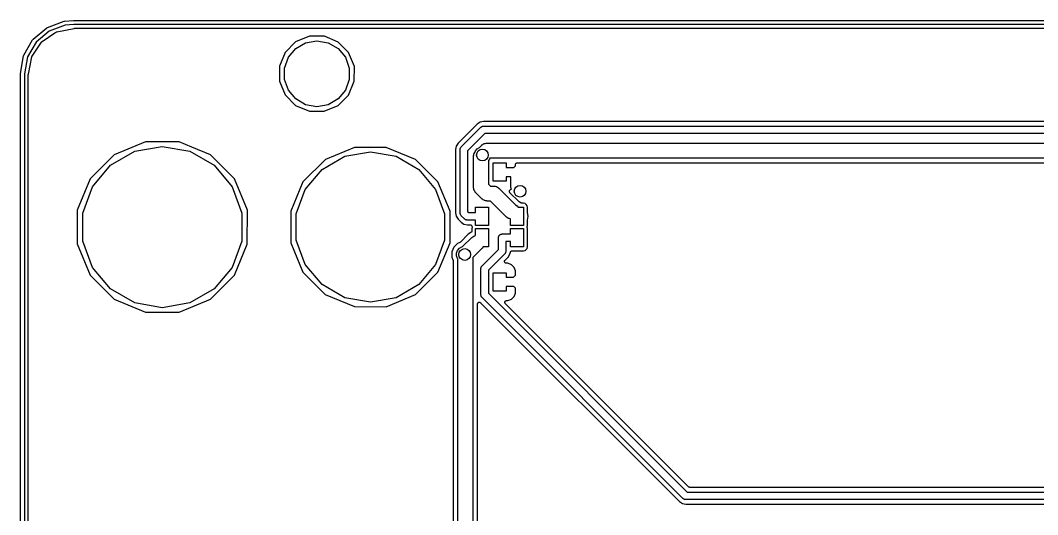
# Model space of a CAD drawing. Extents: x 51 to 137, y -158 to -25.
# Drawn here: x 50.7 to 105.8, y -52.1 to -25.3 of the extents above; entities that cross this region are included whole.
import ezdxf

# ---------------------------------------------------------------- set-up
doc = ezdxf.new("R2010")
doc.units = 0
doc.header["$MEASUREMENT"] = 0
doc.layers.add('BLACK', color=7, linetype='CONTINUOUS')

msp = doc.modelspace()

# ---------------------------------------------------------------- linework, layer by layer
at = {"layer": 'Black'}
for p, q in [((52.1516, -25.6652), (53.0592, -25.3348)), ((53.0592, -25.3348), (53.0739, -25.3323)), ((53.0739, -25.3323), (53.0884, -25.3284)), ((53.0884, -25.3284), (53.5713, -25.2861)), ((53.5713, -25.2861), (53.5763, -25.2866)), ((53.5763, -25.2866), (53.5813, -25.2857)), ((53.5813, -25.2857), (133.619, -25.2857)), ((51.3772, -26.306), (52.1172, -25.6851)), ((52.2487, -25.8731), (51.5396, -26.4681)), ((52.1172, -25.6851), (52.1516, -25.6652)), ((53.1233, -25.5548), (52.2487, -25.8731)), ((52.5629, -25.9629), (52.624, -25.922)), ((52.624, -25.922), (52.6261, -25.9211)), ((52.6261, -25.9211), (52.6278, -25.9196)), ((52.6278, -25.9196), (52.6422, -25.914)), ((52.6422, -25.914), (52.6563, -25.9078)), ((52.6563, -25.9078), (52.6586, -25.9077)), ((52.6586, -25.9077), (52.6606, -25.9068)), ((52.6606, -25.9068), (53.6028, -25.7195)), ((53.5863, -25.5143), (53.1233, -25.5548)), ((133.609, -25.5143), (53.5863, -25.5143)), ((53.6028, -25.7195), (53.6127, -25.7192)), ((53.6127, -25.7192), (53.6226, -25.7175)), ((53.6226, -25.7175), (133.578, -25.7175)), ((50.8687, -27.1729), (51.3517, -26.3364)), ((51.5396, -26.4681), (51.0768, -27.2697)), ((51.322, -27.224), (51.8323, -26.4603)), ((51.3517, -26.3364), (51.3772, -26.306)), ((51.8323, -26.4603), (51.8338, -26.4587)), ((51.8338, -26.4587), (51.8348, -26.4567)), ((51.8348, -26.4567), (51.846, -26.446)), ((51.846, -26.446), (51.8567, -26.4348)), ((51.8567, -26.4348), (51.8587, -26.4338)), ((51.8587, -26.4338), (51.8603, -26.4323)), ((51.8603, -26.4323), (52.5629, -25.9629)), ((52.5629, -25.9629), (52.5629, -25.9629)), ((65.6144, -26.4576), (65.0423, -27.0288)), ((66.3615, -26.1489), (65.6144, -26.4576)), ((66.1535, -26.5041), (66.7639, -26.3965)), ((67.1699, -26.1497), (66.3615, -26.1489)), ((66.7639, -26.3965), (67.3743, -26.5041)), ((67.9164, -26.4597), (67.1699, -26.1497)), ((68.4875, -27.0318), (67.9164, -26.4597)), ((65.0423, -27.0288), (64.7323, -27.7753)), ((65.2182, -27.2889), (65.6167, -26.8141)), ((65.6167, -26.8141), (66.1535, -26.5041)), ((67.3743, -26.5041), (67.9111, -26.8141)), ((67.9111, -26.8141), (68.3096, -27.2889)), ((50.6874, -28.1615), (50.8552, -27.2102)), ((50.8552, -27.2102), (50.8687, -27.1729)), ((50.8552, -27.2102), (50.8552, -27.2102)), ((51.0768, -27.2697), (50.9143, -28.1913)), ((51.1195, -28.2028), (51.3068, -27.2606)), ((51.3068, -27.2606), (51.3077, -27.2586)), ((51.3077, -27.2586), (51.3078, -27.2563)), ((51.3078, -27.2563), (51.314, -27.2422)), ((51.314, -27.2422), (51.3196, -27.2278)), ((51.3196, -27.2278), (51.3211, -27.2261)), ((51.3211, -27.2261), (51.322, -27.224)), ((65.0062, -27.8714), (65.2182, -27.2889)), ((68.3096, -27.2889), (68.5216, -27.8714)), ((68.7963, -27.7789), (68.4875, -27.0318)), ((64.7323, -27.7753), (64.7315, -28.5837)), ((65.0062, -28.4912), (65.0062, -27.8714)), ((68.5216, -27.8714), (68.5216, -28.4912)), ((68.7955, -28.5873), (68.7963, -27.7789)), ((50.6857, -28.1813), (50.6874, -28.1715)), ((50.6857, -119.921), (50.6857, -28.1813)), ((50.6874, -28.1715), (50.6874, -28.1615)), ((50.9143, -28.1913), (50.9143, -119.916)), ((51.1175, -28.2226), (51.1192, -28.2127)), ((51.1175, -119.88), (51.1175, -28.2226)), ((51.1192, -28.2127), (51.1195, -28.2028)), ((64.7315, -28.5837), (65.0402, -29.3308)), ((65.2182, -29.0737), (65.0062, -28.4912)), ((68.5216, -28.4912), (68.3096, -29.0737)), ((68.4855, -29.3338), (68.7955, -28.5873)), ((65.6167, -29.5485), (65.2182, -29.0737)), ((68.3096, -29.0737), (67.9111, -29.5485)), ((65.0402, -29.3308), (65.6114, -29.9029)), ((66.1535, -29.8585), (65.6167, -29.5485)), ((67.9111, -29.5485), (67.3743, -29.8585)), ((67.9134, -29.9049), (68.4855, -29.3338)), ((65.6114, -29.9029), (66.3579, -30.2129)), ((66.7639, -29.9661), (66.1535, -29.8585)), ((66.3579, -30.2129), (67.1663, -30.2137)), ((67.3743, -29.8585), (66.7639, -29.9661)), ((67.1663, -30.2137), (67.9134, -29.9049)), ((75.6209, -30.803), (75.4647, -30.9074)), ((75.8051, -30.7664), (75.6209, -30.803)), ((119.604, -30.7664), (75.8051, -30.7664)), ((75.4647, -30.9074), (74.4201, -31.952)), ((74.5926, -32.1387), (75.6514, -31.0799)), ((75.8793, -31.4268), (74.9395, -32.3666)), ((75.6514, -31.0799), (75.6587, -31.0748)), ((75.6587, -31.0748), (75.6645, -31.0679)), ((75.6645, -31.0679), (75.6875, -31.0547)), ((75.6875, -31.0547), (75.7092, -31.0394)), ((75.7092, -31.0394), (75.7179, -31.0371)), ((75.7179, -31.0371), (75.7256, -31.0327)), ((75.7256, -31.0327), (75.7518, -31.028)), ((75.7518, -31.028), (75.7774, -31.0212)), ((75.7774, -31.0212), (75.7863, -31.022)), ((75.7863, -31.022), (75.7951, -31.0204)), ((75.7951, -31.0204), (119.614, -31.0204)), ((119.53, -31.4268), (75.8793, -31.4268)), ((57.4714, -31.8787), (55.7764, -32.5791)), ((59.3054, -31.8803), (57.4714, -31.8787)), ((59.9864, -32.1631), (59.3054, -31.8803)), ((74.4201, -31.952), (74.3157, -32.1082)), ((75.7628, -32.0136), (75.8062, -31.9832)), ((75.8062, -31.9832), (75.8235, -31.9785)), ((75.8235, -31.9785), (75.839, -31.9696)), ((75.839, -31.9696), (75.8913, -31.9604)), ((75.8913, -31.9604), (75.9426, -31.9466)), ((75.9426, -31.9466), (75.9604, -31.9482)), ((75.9604, -31.9482), (75.978, -31.9451)), ((75.978, -31.9451), (108.28, -31.9451)), ((55.5737, -33.1399), (56.8888, -32.3806)), ((56.8888, -32.3806), (58.3844, -32.1169)), ((58.3844, -32.1169), (59.88, -32.3806)), ((59.88, -32.3806), (61.1951, -33.1399)), ((60.9992, -32.5836), (59.9864, -32.1631)), ((68.7963, -32.1773), (67.2243, -32.8268)), ((68.2718, -32.6561), (69.6671, -32.4101)), ((68.812, -32.1709), (68.7963, -32.1773)), ((70.5298, -32.1724), (68.812, -32.1709)), ((69.6671, -32.4101), (71.0624, -32.6561)), ((72.1162, -32.8311), (70.5298, -32.1724)), ((74.3157, -32.1082), (74.2791, -32.2924)), ((74.2791, -32.2924), (74.2791, -35.7224)), ((74.5331, -32.2824), (74.5347, -32.2736)), ((74.5331, -35.7324), (74.5331, -32.2824)), ((74.5339, -32.2647), (74.5407, -32.2391)), ((74.5347, -32.2736), (74.5339, -32.2647)), ((74.5407, -32.2391), (74.5454, -32.2129)), ((74.5454, -32.2129), (74.5498, -32.2052)), ((74.5498, -32.2052), (74.5521, -32.1965)), ((74.5521, -32.1965), (74.5674, -32.1748)), ((74.5674, -32.1748), (74.5806, -32.1518)), ((74.5806, -32.1518), (74.5875, -32.146)), ((74.5875, -32.146), (74.5926, -32.1387)), ((74.9395, -32.3666), (74.9395, -35.6482)), ((75.27, -32.5817), (75.2792, -32.5294)), ((75.2792, -32.5294), (75.2881, -32.5139)), ((75.2881, -32.5139), (75.2928, -32.4966)), ((75.2928, -32.4966), (75.3232, -32.4532)), ((75.3232, -32.4532), (75.3266, -32.4473)), ((75.3266, -32.4473), (75.3575, -32.3625)), ((75.3575, -32.3625), (75.4571, -32.2438)), ((75.4571, -32.2438), (75.5846, -32.1702)), ((75.5846, -32.1702), (75.6906, -32.0641)), ((75.6906, -32.0641), (75.7053, -32.0539)), ((75.7053, -32.0539), (75.7168, -32.0402)), ((75.7168, -32.0402), (75.7628, -32.0136)), ((55.7764, -32.5791), (54.4784, -33.8748)), ((62.2949, -33.8816), (60.9992, -32.5836)), ((67.2243, -32.8268), (66.0086, -34.0405)), ((67.0448, -33.3645), (68.2718, -32.6561)), ((71.0624, -32.6561), (72.2894, -33.3645)), ((73.3299, -34.0468), (72.1162, -32.8311)), ((75.2547, -32.6684), (75.2578, -32.6508)), ((75.2547, -34.3317), (75.2547, -32.6684)), ((75.2562, -32.633), (75.27, -32.5817)), ((75.2578, -32.6508), (75.2562, -32.633)), ((76.1303, -32.8087), (76.0675, -32.8836)), ((76.0675, -32.8836), (76.0675, -34.1634)), ((76.1488, -32.7579), (76.1303, -32.8087)), ((108.112, -32.7579), (76.1488, -32.7579)), ((76.3219, -34.0131), (76.3219, -33.0123)), ((76.3219, -33.0123), (77.0229, -33.0123)), ((77.0229, -33.0123), (77.0229, -33.2587)), ((77.5325, -33.0959), (77.5355, -33.0875)), ((77.5325, -33.1047), (77.5325, -33.0959)), ((77.5355, -33.0875), (77.537, -33.0788)), ((77.537, -33.0788), (77.5415, -33.0711)), ((77.5415, -33.0711), (77.5445, -33.0627)), ((77.5445, -33.0627), (77.5502, -33.0559)), ((77.5502, -33.0559), (77.5547, -33.0482)), ((77.5547, -33.0482), (77.5615, -33.0425)), ((77.5615, -33.0425), (77.5672, -33.0357)), ((77.5672, -33.0357), (77.5749, -33.0312)), ((77.5749, -33.0312), (77.5817, -33.0255)), ((77.5817, -33.0255), (77.5901, -33.0225)), ((77.5901, -33.0225), (77.5978, -33.018)), ((77.5978, -33.018), (77.6065, -33.0165)), ((77.6065, -33.0165), (77.6149, -33.0134)), ((77.6149, -33.0134), (77.6238, -33.0134)), ((77.6238, -33.0134), (77.6325, -33.0119)), ((77.6325, -33.0119), (107.79, -33.0119)), ((54.5975, -34.3032), (55.5737, -33.1399)), ((61.1951, -33.1399), (62.1713, -34.3032)), ((66.1341, -34.4498), (67.0448, -33.3645)), ((72.2894, -33.3645), (73.2001, -34.4498)), ((77.0229, -33.2587), (77.4381, -33.2587)), ((77.4381, -33.2587), (77.5309, -33.1658)), ((77.5309, -33.1135), (77.5325, -33.1047)), ((77.5309, -33.1658), (77.5309, -33.1135)), ((54.4784, -33.8748), (53.7751, -35.5686)), ((62.9953, -35.5766), (62.2949, -33.8816)), ((66.0086, -34.0405), (65.3499, -35.6269)), ((73.9858, -35.6345), (73.3299, -34.0468)), ((76.0675, -34.1634), (76.1716, -34.2675)), ((77.0229, -34.0131), (76.3219, -34.0131)), ((77.2772, -33.7667), (77.0229, -33.7667)), ((77.0229, -33.7667), (77.0229, -34.0131)), ((77.2772, -34.2963), (77.2772, -33.7667)), ((54.0781, -35.7303), (54.5975, -34.3032)), ((62.1713, -34.3032), (62.6907, -35.7303)), ((65.6496, -35.7812), (66.1341, -34.4498)), ((73.2001, -34.4498), (73.6846, -35.7812)), ((75.2578, -34.3493), (75.2547, -34.3317)), ((75.2562, -34.3671), (75.2578, -34.3493)), ((75.27, -34.4184), (75.2562, -34.3671)), ((75.2792, -34.4707), (75.27, -34.4184)), ((75.2881, -34.4862), (75.2792, -34.4707)), ((75.2928, -34.5035), (75.2881, -34.4862)), ((75.3232, -34.5469), (75.2928, -34.5035)), ((75.3498, -34.5929), (75.3232, -34.5469)), ((75.3635, -34.6044), (75.3498, -34.5929)), ((75.3737, -34.6191), (75.3635, -34.6044)), ((75.7159, -34.9613), (75.3737, -34.6191)), ((76.1716, -34.2675), (76.3456, -34.2675)), ((76.3456, -34.2675), (76.3632, -34.2706)), ((76.3632, -34.2706), (76.381, -34.269)), ((76.381, -34.269), (76.4323, -34.2828)), ((76.4323, -34.2828), (76.4846, -34.292)), ((76.4846, -34.292), (76.5001, -34.3009)), ((76.5001, -34.3009), (76.5174, -34.3056)), ((76.5174, -34.3056), (76.5608, -34.336)), ((76.5608, -34.336), (76.6068, -34.3626)), ((76.6068, -34.3626), (76.6183, -34.3763)), ((76.6183, -34.3763), (76.633, -34.3865)), ((76.633, -34.3865), (77.5362, -35.2898)), ((77.2041, -34.5648), (77.205, -34.5538)), ((77.2058, -34.5713), (77.2041, -34.5648)), ((77.2046, -34.5427), (77.2066, -34.5363)), ((77.205, -34.5538), (77.2046, -34.5427)), ((77.2061, -34.578), (77.2058, -34.5713)), ((77.2103, -34.5882), (77.2061, -34.578)), ((77.2066, -34.5363), (77.2072, -34.5297)), ((77.2072, -34.5297), (77.2118, -34.5196)), ((77.2132, -34.5989), (77.2103, -34.5882)), ((77.2118, -34.5196), (77.2152, -34.509)), ((77.217, -34.6044), (77.2132, -34.5989)), ((77.2152, -34.509), (77.2192, -34.5037)), ((77.2196, -34.6106), (77.217, -34.6044)), ((77.2192, -34.5037), (77.2221, -34.4977)), ((77.2271, -34.6187), (77.2196, -34.6106)), ((77.2221, -34.4977), (77.2299, -34.4898)), ((77.2335, -34.6278), (77.2271, -34.6187)), ((77.2299, -34.4898), (77.2367, -34.4811)), ((77.7107, -35.1051), (77.2335, -34.6278)), ((77.2367, -34.4811), (77.2423, -34.4775)), ((77.2423, -34.4775), (77.247, -34.4727)), ((77.247, -34.4727), (77.2571, -34.4681)), ((77.2571, -34.4681), (77.2664, -34.4621)), ((77.2664, -34.4621), (77.3107, -34.4438)), ((77.2791, -34.3073), (77.2772, -34.2963)), ((77.2782, -34.3184), (77.2791, -34.3073)), ((77.2868, -34.3505), (77.2782, -34.3184)), ((77.2925, -34.3832), (77.2868, -34.3505)), ((77.2981, -34.3929), (77.2925, -34.3832)), ((77.301, -34.4036), (77.2981, -34.3929)), ((77.32, -34.4308), (77.301, -34.4036)), ((77.3107, -34.4438), (77.3213, -34.4331)), ((77.3213, -34.4331), (77.32, -34.4308)), ((75.7306, -34.9715), (75.7159, -34.9613)), ((75.7421, -34.9852), (75.7306, -34.9715)), ((75.788, -35.0118), (75.7421, -34.9852)), ((75.8315, -35.0422), (75.788, -35.0118)), ((75.8488, -35.0469), (75.8315, -35.0422)), ((75.8643, -35.0558), (75.8488, -35.0469)), ((75.9166, -35.065), (75.8643, -35.0558)), ((75.9679, -35.0788), (75.9166, -35.065)), ((75.9857, -35.0772), (75.9679, -35.0788)), ((76.0033, -35.0803), (75.9857, -35.0772)), ((76.1773, -35.0803), (76.0033, -35.0803)), ((77.0373, -35.9404), (76.1773, -35.0803)), ((77.5362, -35.2898), (77.6261, -35.3417)), ((77.7189, -35.1108), (77.7107, -35.1051)), ((77.7261, -35.1177), (77.7189, -35.1108)), ((77.825, -35.1838), (77.7261, -35.1177)), ((77.8362, -35.1887), (77.825, -35.1838)), ((77.8467, -35.1948), (77.8362, -35.1887)), ((77.8522, -35.1958), (77.8467, -35.1948)), ((77.8573, -35.198), (77.8522, -35.1958)), ((77.8695, -35.1988), (77.8573, -35.198)), ((77.8815, -35.2009), (77.8695, -35.1988)), ((77.9628, -35.2009), (77.8815, -35.2009)), ((78.0528, -35.219), (77.9628, -35.2009)), ((78.1203, -35.2645), (78.0528, -35.219)), ((78.1652, -35.3329), (78.1203, -35.2645)), ((53.7751, -35.5686), (53.7735, -37.4026)), ((54.0781, -37.2489), (54.0781, -35.7303)), ((62.6907, -35.7303), (62.6907, -37.2489)), ((62.9937, -37.4106), (62.9953, -35.5766)), ((65.3499, -35.6269), (65.3484, -37.3447)), ((65.6496, -37.198), (65.6496, -35.7812)), ((73.6846, -35.7812), (73.6846, -37.198)), ((73.9843, -37.3523), (73.9858, -35.6345)), ((74.2791, -35.7224), (74.3157, -35.9066)), ((74.5347, -35.7412), (74.5331, -35.7324)), ((74.5339, -35.7501), (74.5347, -35.7412)), ((74.5407, -35.7757), (74.5339, -35.7501)), ((74.5454, -35.8019), (74.5407, -35.7757)), ((74.5498, -35.8096), (74.5454, -35.8019)), ((74.5521, -35.8183), (74.5498, -35.8096)), ((74.5674, -35.84), (74.5521, -35.8183)), ((74.5806, -35.863), (74.5674, -35.84)), ((74.9395, -35.6482), (74.9986, -35.7073)), ((74.9986, -35.7073), (75.3719, -35.7073)), ((75.3719, -35.7073), (75.3719, -35.4101)), ((75.3719, -35.4101), (76.073, -35.4101)), ((76.073, -35.4101), (76.073, -36.4109)), ((77.6261, -35.3417), (77.6835, -35.4101)), ((77.6835, -35.4101), (77.9729, -35.4101)), ((77.9729, -35.4101), (77.9729, -36.4109)), ((78.1821, -35.4199), (78.1652, -35.3329)), ((78.1821, -35.6855), (78.1821, -35.4199)), ((78.1838, -35.6954), (78.1821, -35.6855)), ((78.184, -35.7054), (78.1838, -35.6954)), ((78.2248, -35.9105), (78.184, -35.7054)), ((74.3157, -35.9066), (74.4201, -36.0628)), ((74.4201, -36.0628), (74.584, -36.2267)), ((74.5875, -35.8688), (74.5806, -35.863)), ((74.584, -36.2267), (74.7394, -36.3305)), ((74.5926, -35.8761), (74.5875, -35.8688)), ((74.7707, -36.0542), (74.5926, -35.8761)), ((74.7394, -36.3305), (74.7402, -36.3311)), ((74.7402, -36.3311), (74.9244, -36.3677)), ((74.778, -36.0593), (74.7707, -36.0542)), ((74.7838, -36.0662), (74.778, -36.0593)), ((74.8068, -36.0794), (74.7838, -36.0662)), ((74.8285, -36.0947), (74.8068, -36.0794)), ((74.8372, -36.097), (74.8285, -36.0947)), ((74.8449, -36.1014), (74.8372, -36.097)), ((74.8711, -36.1061), (74.8449, -36.1014)), ((74.8967, -36.1129), (74.8711, -36.1061)), ((74.9056, -36.1121), (74.8967, -36.1129)), ((74.9144, -36.1137), (74.9056, -36.1121)), ((75.3719, -36.1137), (74.9144, -36.1137)), ((74.9244, -36.3677), (75.0725, -36.3677)), ((75.0725, -36.3677), (75.089, -36.3706)), ((75.089, -36.3706), (75.1056, -36.3732)), ((75.1056, -36.3732), (75.1064, -36.3737)), ((75.1064, -36.3737), (75.1072, -36.3738)), ((75.1072, -36.3738), (75.1218, -36.3822)), ((75.1218, -36.3822), (75.1365, -36.3904)), ((75.1365, -36.3904), (75.137, -36.391)), ((75.137, -36.391), (75.1378, -36.3915)), ((75.1378, -36.3915), (75.1486, -36.4043)), ((75.1486, -36.4043), (75.1596, -36.417)), ((75.3719, -36.4109), (75.3719, -36.1137)), ((77.052, -35.9506), (77.0373, -35.9404)), ((77.0635, -35.9643), (77.052, -35.9506)), ((77.1095, -35.9909), (77.0635, -35.9643)), ((77.1529, -36.0213), (77.1095, -35.9909)), ((77.1702, -36.026), (77.1529, -36.0213)), ((77.1857, -36.0349), (77.1702, -36.026)), ((77.238, -36.0441), (77.1857, -36.0349)), ((77.2687, -36.0523), (77.238, -36.0441)), ((77.2718, -36.0555), (77.2687, -36.0523)), ((77.2718, -36.4109), (77.2718, -36.0555)), ((78.1685, -36.4683), (78.1821, -36.4008)), ((78.1821, -36.1355), (78.1838, -36.1256)), ((78.1821, -36.4008), (78.1821, -36.1355)), ((78.1838, -36.1256), (78.184, -36.1156)), ((78.184, -36.1156), (78.2248, -35.9105)), ((74.9718, -36.8854), (74.5441, -37.313)), ((75.1176, -36.788), (74.9718, -36.8854)), ((75.128, -36.778), (75.1176, -36.788)), ((75.139, -36.7688), (75.128, -36.778)), ((75.1407, -36.7659), (75.139, -36.7688)), ((75.1431, -36.7636), (75.1407, -36.7659)), ((75.1494, -36.7507), (75.1431, -36.7636)), ((75.1566, -36.7382), (75.1494, -36.7507)), ((75.1572, -36.7349), (75.1566, -36.7382)), ((75.1587, -36.7319), (75.1572, -36.7349)), ((75.1603, -36.7176), (75.1587, -36.7319)), ((75.1596, -36.417), (75.1599, -36.4178)), ((75.1599, -36.4178), (75.1605, -36.4185)), ((75.1627, -36.7035), (75.1603, -36.7176)), ((75.1605, -36.4185), (75.1662, -36.4343)), ((75.1763, -36.5109), (75.1627, -36.5784)), ((75.1627, -36.5784), (75.1627, -36.7035)), ((75.1662, -36.4343), (75.1722, -36.4499)), ((75.1722, -36.4499), (75.1764, -36.4716)), ((75.177, -36.5068), (75.1763, -36.5088)), ((75.1763, -36.5088), (75.1763, -36.5109)), ((75.1764, -36.4716), (75.1765, -36.4736)), ((75.1765, -36.4736), (75.1771, -36.4756)), ((75.1771, -36.4756), (75.1768, -36.4912)), ((75.1768, -36.4912), (75.177, -36.5068)), ((75.3349, -36.9607), (75.3719, -36.9236)), ((76.073, -36.4109), (75.3719, -36.4109)), ((75.3719, -36.9236), (75.3719, -36.5683)), ((75.3719, -36.5683), (76.073, -36.5683)), ((76.073, -36.5683), (76.073, -37.5691)), ((76.6384, -36.9671), (76.6499, -36.9535)), ((76.6499, -36.9535), (76.6587, -36.9381)), ((76.6587, -36.9381), (76.6724, -36.9267)), ((76.6724, -36.9267), (76.6838, -36.913)), ((76.6838, -36.913), (76.6992, -36.9042)), ((76.6992, -36.9042), (76.7128, -36.8927)), ((76.7128, -36.8927), (76.7295, -36.8866)), ((76.7295, -36.8866), (76.7449, -36.8778)), ((76.7449, -36.8778), (76.7624, -36.8747)), ((76.7624, -36.8747), (76.7791, -36.8686)), ((76.7791, -36.8686), (76.7969, -36.8686)), ((76.7969, -36.8686), (76.8144, -36.8655)), ((76.8144, -36.8655), (77.2718, -36.8655)), ((77.9729, -36.4109), (77.2718, -36.4109)), ((77.2718, -36.8655), (77.2718, -36.5683)), ((77.2718, -36.5683), (77.9729, -36.5683)), ((77.9729, -36.5683), (77.9729, -37.5691)), ((78.1677, -36.5036), (78.168, -36.488)), ((78.1683, -36.5056), (78.1677, -36.5036)), ((78.1678, -36.4724), (78.1685, -36.4704)), ((78.168, -36.488), (78.1678, -36.4724)), ((78.1684, -36.5077), (78.1683, -36.5056)), ((78.1821, -36.5781), (78.1684, -36.5077)), ((78.1685, -36.4704), (78.1685, -36.4683)), ((78.1821, -37.559), (78.1821, -36.5781)), ((53.7735, -37.4026), (54.4739, -39.0976)), ((54.5975, -38.676), (54.0781, -37.2489)), ((62.6907, -37.2489), (62.1713, -38.676)), ((62.2904, -39.1044), (62.9937, -37.4106)), ((65.3484, -37.3447), (66.0043, -38.9324)), ((66.1341, -38.5294), (65.6496, -37.198)), ((73.6846, -37.198), (73.2001, -38.5294)), ((73.3256, -38.9387), (73.9843, -37.3523)), ((74.3861, -37.3867), (74.1895, -37.583)), ((74.5111, -37.3351), (74.3861, -37.3867)), ((74.513, -37.3338), (74.5111, -37.3351)), ((74.5152, -37.3332), (74.513, -37.3338)), ((74.5279, -37.3244), (74.5152, -37.3332)), ((74.5409, -37.3161), (74.5279, -37.3244)), ((74.5423, -37.3143), (74.5409, -37.3161)), ((74.5441, -37.313), (74.5423, -37.3143)), ((74.6624, -37.554), (75.1584, -37.0579)), ((75.1584, -37.0579), (75.274, -36.977)), ((75.274, -36.977), (75.3349, -36.9607)), ((76.6112, -37.0687), (76.6143, -37.0512)), ((76.6112, -37.708), (76.6112, -37.0687)), ((76.6143, -37.0334), (76.6204, -37.0167)), ((76.6143, -37.0512), (76.6143, -37.0334)), ((76.6204, -37.0167), (76.6235, -36.9992)), ((76.6235, -36.9992), (76.6323, -36.9838)), ((76.6323, -36.9838), (76.6384, -36.9671)), ((77.2718, -37.2719), (77.0176, -37.2719)), ((77.0176, -37.2719), (77.0176, -37.7922)), ((77.2718, -37.5691), (77.2718, -37.2719)), ((74.0829, -37.8396), (74.0827, -38.1175)), ((74.1895, -37.583), (74.0829, -37.8396)), ((74.3419, -37.9017), (74.3949, -37.7561)), ((74.3419, -38.0567), (74.3419, -37.9017)), ((74.3949, -38.2023), (74.3419, -38.0567)), ((74.3949, -37.7561), (74.4945, -37.6374)), ((74.4945, -37.6374), (74.6287, -37.5599)), ((74.6287, -37.5599), (74.6624, -37.554)), ((75.7332, -37.6327), (75.2183, -38.1475)), ((75.7206, -38.5986), (76.6112, -37.708)), ((75.7777, -37.5691), (75.7332, -37.6327)), ((76.073, -37.5691), (75.7777, -37.5691)), ((76.9581, -37.9359), (76.0675, -38.8265)), ((76.9632, -37.9286), (76.9581, -37.9359)), ((76.9701, -37.9228), (76.9632, -37.9286)), ((76.9833, -37.8998), (76.9701, -37.9228)), ((76.9986, -37.8781), (76.9833, -37.8998)), ((77.0009, -37.8694), (76.9986, -37.8781)), ((77.0053, -37.8617), (77.0009, -37.8694)), ((77.01, -37.8355), (77.0053, -37.8617)), ((77.0168, -37.8099), (77.01, -37.8355)), ((77.0176, -37.7922), (77.016, -37.801)), ((77.016, -37.801), (77.0168, -37.8099)), ((77.1306, -38.1226), (77.235, -37.9664)), ((77.235, -37.9664), (77.2561, -37.8601)), ((77.2561, -37.8601), (77.2621, -37.8446)), ((77.2621, -37.8446), (77.2678, -37.8291)), ((77.2678, -37.8291), (77.2685, -37.8282)), ((77.2685, -37.8282), (77.2689, -37.8272)), ((77.2689, -37.8272), (77.2798, -37.8147)), ((77.9729, -37.5691), (77.2718, -37.5691)), ((77.2798, -37.8147), (77.2905, -37.802)), ((77.2905, -37.802), (77.2914, -37.8015)), ((77.2914, -37.8015), (77.2922, -37.8006)), ((77.2922, -37.8006), (77.3067, -37.7927)), ((77.3067, -37.7927), (77.321, -37.7844)), ((77.321, -37.7844), (77.3221, -37.7842)), ((77.3221, -37.7842), (77.3231, -37.7837)), ((77.3231, -37.7837), (77.3395, -37.7811)), ((77.3395, -37.7811), (77.3558, -37.7783)), ((77.3558, -37.7783), (77.9631, -37.7783)), ((77.9631, -37.7783), (78.0501, -37.7614)), ((78.0501, -37.7614), (78.1184, -37.7165)), ((78.1184, -37.7165), (78.164, -37.649)), ((78.164, -37.649), (78.1821, -37.559)), ((67.0448, -39.6147), (66.1341, -38.5294)), ((73.2001, -38.5294), (72.2894, -39.6147)), ((74.0827, -38.1175), (74.1438, -38.2655)), ((74.1438, -38.2655), (74.1443, -38.2676)), ((74.1443, -38.2676), (74.1454, -38.2695)), ((74.1454, -38.2695), (74.1481, -38.2848)), ((74.1481, -38.2848), (74.1514, -38.2999)), ((74.1514, -38.2999), (74.1511, -38.3021)), ((74.1511, -38.3021), (74.1515, -38.3043)), ((74.1515, -38.3043), (74.1515, -65.9808)), ((74.4055, -38.215), (74.3949, -38.2023)), ((74.4055, -65.9908), (74.4055, -38.215)), ((75.2183, -38.1475), (75.2183, -65.8225)), ((75.6954, -38.6347), (75.7086, -38.6117)), ((75.7086, -38.6117), (75.7155, -38.6059)), ((75.7155, -38.6059), (75.7206, -38.5986)), ((76.9391, -38.3476), (76.9403, -38.3433)), ((76.9403, -38.3609), (76.9391, -38.3476)), ((76.9403, -38.3389), (76.9448, -38.3264)), ((76.9403, -38.3433), (76.9403, -38.3389)), ((76.9403, -38.3741), (76.9403, -38.3609)), ((76.9418, -38.3783), (76.9403, -38.3741)), ((76.9422, -38.3828), (76.9418, -38.3783)), ((76.9478, -38.3948), (76.9422, -38.3828)), ((76.9448, -38.3264), (76.9483, -38.3136)), ((76.9524, -38.4073), (76.9478, -38.3948)), ((76.9483, -38.3136), (76.9508, -38.3099)), ((76.9508, -38.3099), (76.9524, -38.3057)), ((76.9524, -38.3057), (76.9609, -38.2955)), ((76.9552, -38.4107), (76.9524, -38.4073)), ((76.9571, -38.4148), (76.9552, -38.4107)), ((76.9665, -38.4242), (76.9571, -38.4148)), ((76.9609, -38.2955), (76.9685, -38.2847)), ((76.9751, -38.4343), (76.9665, -38.4242)), ((76.9685, -38.2847), (77.1306, -38.1226)), ((76.9789, -38.4366), (76.9751, -38.4343)), ((76.9821, -38.4397), (76.9789, -38.4366)), ((76.9941, -38.4453), (76.9821, -38.4397)), ((77.0056, -38.452), (76.9941, -38.4453)), ((77.01, -38.4527), (77.0056, -38.452)), ((77.0141, -38.4546), (77.01, -38.4527)), ((77.0273, -38.4558), (77.0141, -38.4546)), ((77.0404, -38.4581), (77.0273, -38.4558)), ((77.124, -38.4581), (77.0404, -38.4581)), ((77.3107, -38.5354), (77.124, -38.4581)), ((77.4536, -38.6783), (77.3107, -38.5354)), ((54.4739, -39.0976), (55.7696, -40.3956)), ((55.5737, -39.8393), (54.5975, -38.676)), ((60.9924, -40.4001), (62.2904, -39.1044)), ((62.1713, -38.676), (61.1951, -39.8393)), ((66.0043, -38.9324), (67.218, -40.1481)), ((72.1099, -40.1524), (73.3256, -38.9387)), ((75.6611, -38.7423), (75.6627, -38.7335)), ((75.6611, -40.1686), (75.6611, -38.7423)), ((75.6619, -38.7246), (75.6687, -38.699)), ((75.6627, -38.7335), (75.6619, -38.7246)), ((75.6687, -38.699), (75.6734, -38.6728)), ((75.6734, -38.6728), (75.6778, -38.6651)), ((75.6778, -38.6651), (75.6801, -38.6564)), ((75.6801, -38.6564), (75.6954, -38.6347)), ((76.0675, -38.8265), (76.0675, -40.0844)), ((76.3219, -39.9669), (76.3219, -38.9661)), ((76.3219, -38.9661), (77.0229, -38.9661)), ((77.0229, -38.9661), (77.0229, -39.2125)), ((77.426, -39.2125), (77.5309, -39.1076)), ((77.5309, -38.8651), (77.4536, -38.6783)), ((77.5309, -39.1076), (77.5309, -38.8651)), ((68.2718, -40.3231), (67.0448, -39.6147)), ((72.2894, -39.6147), (71.0624, -40.3231)), ((77.0229, -39.2125), (77.426, -39.2125)), ((56.8888, -40.5986), (55.5737, -39.8393)), ((61.1951, -39.8393), (59.88, -40.5986)), ((67.218, -40.1481), (68.8044, -40.8068)), ((70.5222, -40.8083), (72.1099, -40.1524)), ((75.6627, -40.1774), (75.6611, -40.1686)), ((75.6619, -40.1863), (75.6627, -40.1774)), ((75.6687, -40.2119), (75.6619, -40.1863)), ((75.6734, -40.2381), (75.6687, -40.2119)), ((75.6778, -40.2458), (75.6734, -40.2381)), ((75.6801, -40.2545), (75.6778, -40.2458)), ((75.6954, -40.2762), (75.6801, -40.2545)), ((76.0675, -40.0844), (86.8424, -50.8593)), ((77.0229, -39.9669), (76.3219, -39.9669)), ((77.4381, -39.7205), (77.0229, -39.7205)), ((77.0229, -39.7205), (77.0229, -39.9669)), ((77.3107, -40.3975), (77.4536, -40.2546)), ((77.5309, -39.8134), (77.4381, -39.7205)), ((77.4536, -40.2546), (77.5309, -40.0679)), ((77.5309, -40.0679), (77.5309, -39.8134)), ((55.7696, -40.3956), (57.4634, -41.0989)), ((58.3844, -40.8623), (56.8888, -40.5986)), ((59.88, -40.5986), (58.3844, -40.8623)), ((59.2974, -41.1005), (60.9924, -40.4001)), ((69.6671, -40.5691), (68.2718, -40.3231)), ((68.8044, -40.8068), (70.5222, -40.8083)), ((71.0624, -40.3231), (69.6671, -40.5691)), ((75.4723, -40.6685), (75.4746, -40.6554)), ((75.4723, -65.6752), (75.4723, -40.6685)), ((75.4746, -40.6554), (75.4758, -40.6422)), ((75.4758, -40.6422), (75.4776, -40.6381)), ((75.4776, -40.6381), (75.4784, -40.6337)), ((75.4784, -40.6337), (75.4851, -40.6222)), ((75.4851, -40.6222), (75.4907, -40.6102)), ((75.4907, -40.6102), (75.4938, -40.607)), ((75.4938, -40.607), (75.4961, -40.6032)), ((75.4961, -40.6032), (75.5062, -40.5946)), ((75.5062, -40.5946), (75.5156, -40.5852)), ((75.5156, -40.5852), (75.5197, -40.5833)), ((75.5197, -40.5833), (75.5231, -40.5805)), ((75.5231, -40.5805), (75.5356, -40.5759)), ((75.5356, -40.5759), (75.5476, -40.5703)), ((75.5476, -40.5703), (75.5521, -40.5699)), ((75.5521, -40.5699), (75.5563, -40.5684)), ((75.5563, -40.5684), (75.5695, -40.5684)), ((75.5695, -40.5684), (75.5828, -40.5672)), ((75.5828, -40.5672), (75.5871, -40.5684)), ((75.5871, -40.5684), (75.5915, -40.5684)), ((75.5915, -40.5684), (75.604, -40.5729)), ((75.604, -40.5729), (75.6168, -40.5764)), ((75.6168, -40.5764), (75.6205, -40.5789)), ((75.6205, -40.5789), (75.6247, -40.5805)), ((75.6247, -40.5805), (75.6349, -40.589)), ((75.6349, -40.589), (75.6457, -40.5966)), ((75.6457, -40.5966), (86.4278, -51.3787)), ((75.7086, -40.2992), (75.6954, -40.2762)), ((75.7155, -40.305), (75.7086, -40.2992)), ((75.7206, -40.3123), (75.7155, -40.305)), ((86.6145, -51.2062), (75.7206, -40.3123)), ((76.9612, -40.5853), (76.9624, -40.5721)), ((76.9624, -40.5896), (76.9612, -40.5853)), ((76.9624, -40.5588), (76.9639, -40.5546)), ((76.9624, -40.5721), (76.9624, -40.5588)), ((76.9624, -40.5941), (76.9624, -40.5896)), ((76.9669, -40.6066), (76.9624, -40.5941)), ((76.9639, -40.5546), (76.9643, -40.5502)), ((76.9643, -40.5502), (76.9699, -40.5381)), ((76.9703, -40.6194), (76.9669, -40.6066)), ((76.9699, -40.5381), (76.9744, -40.5257)), ((76.9729, -40.6231), (76.9703, -40.6194)), ((76.9744, -40.6273), (76.9729, -40.6231)), ((76.9744, -40.5257), (76.9773, -40.5222)), ((76.983, -40.6374), (76.9744, -40.6273)), ((76.9773, -40.5222), (76.9792, -40.5182)), ((76.9792, -40.5182), (76.9886, -40.5088)), ((76.9906, -40.6483), (76.983, -40.6374)), ((76.9886, -40.5088), (76.9971, -40.4986)), ((86.9178, -50.5755), (76.9906, -40.6483)), ((76.9971, -40.4986), (77.001, -40.4964)), ((77.001, -40.4964), (77.0041, -40.4932)), ((77.0041, -40.4932), (77.0162, -40.4876)), ((77.0162, -40.4876), (77.0277, -40.481)), ((77.0277, -40.481), (77.0321, -40.4802)), ((77.0321, -40.4802), (77.0361, -40.4783)), ((77.0361, -40.4783), (77.0493, -40.4772)), ((77.0493, -40.4772), (77.0624, -40.4749)), ((77.0624, -40.4749), (77.124, -40.4749)), ((77.124, -40.4749), (77.3107, -40.3975)), ((57.4634, -41.0989), (59.2974, -41.1005)), ((86.9215, -50.5781), (86.9178, -50.5755)), ((86.9244, -50.5815), (86.9215, -50.5781)), ((86.9358, -50.5882), (86.9244, -50.5815)), ((86.9467, -50.5958), (86.9358, -50.5882)), ((86.951, -50.5969), (86.9467, -50.5958)), ((86.9549, -50.5992), (86.951, -50.5969)), ((86.968, -50.6015), (86.9549, -50.5992)), ((86.9808, -50.6049), (86.968, -50.6015)), ((86.9853, -50.6045), (86.9808, -50.6049)), ((86.9897, -50.6053), (86.9853, -50.6045)), ((121.259, -50.6053), (86.9897, -50.6053)), ((86.6218, -51.2113), (86.6145, -51.2062)), ((86.6276, -51.2182), (86.6218, -51.2113)), ((86.6506, -51.2314), (86.6276, -51.2182)), ((86.6723, -51.2467), (86.6506, -51.2314)), ((86.681, -51.249), (86.6723, -51.2467)), ((86.6887, -51.2534), (86.681, -51.249)), ((86.7149, -51.2581), (86.6887, -51.2534)), ((86.7405, -51.2649), (86.7149, -51.2581)), ((86.7494, -51.2641), (86.7405, -51.2649)), ((86.7582, -51.2657), (86.7494, -51.2641)), ((121.438, -51.2657), (86.7582, -51.2657)), ((86.8424, -50.8593), (121.438, -50.8593)), ((86.4278, -51.3787), (86.584, -51.4831)), ((86.584, -51.4831), (86.7682, -51.5197)), ((86.7682, -51.5197), (121.259, -51.5197))]:
    msp.add_line(p, q, dxfattribs=at)
for centre in [(75.7439, -32.5856), (77.7826, -34.5477), (74.7813, -37.9792)]:
    msp.add_circle(centre, 0.3175, dxfattribs=at)

doc.saveas('drawing.dxf')
